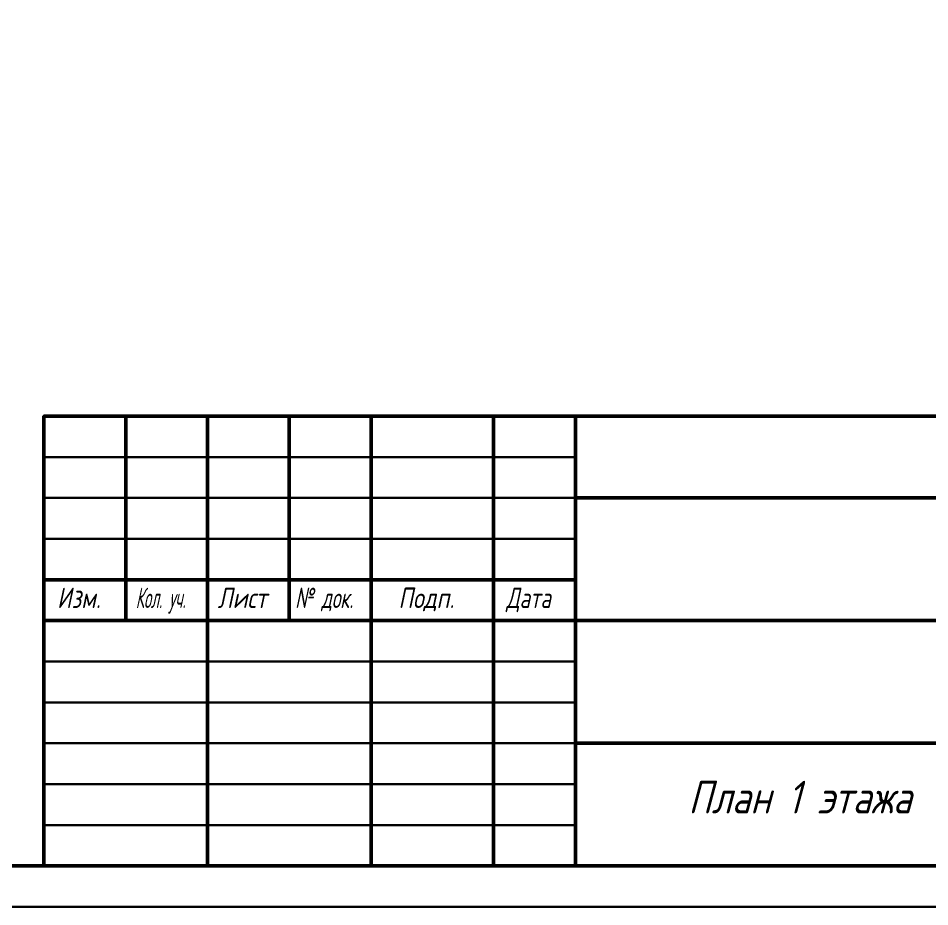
# Model space of a CAD drawing. Header units: millimetres. Extents: x 5341 to 134645, y 2795 to 129189.
# Drawn here: x 49026 to 60175, y 2833 to 13701 of the extents above; entities that cross this region are included whole.
import ezdxf
from ezdxf.enums import TextEntityAlignment as Align

# ---------------------------------------------------------------- set-up
doc = ezdxf.new("R2010")
doc.units = ezdxf.units.MM
doc.layers.add('АР_Рамка', color=7, linetype='Continuous', lineweight=30)
doc.layers.add('АР_Текст', color=165, linetype='Continuous', lineweight=25)
doc.styles.add('GOST 2.304', font='CS_Gost2304.shx', dxfattribs={"oblique": 15})
doc.styles.add('ГОСТ 2.304', font='CS_Gost2304.shx')

msp = doc.modelspace()

# ---------------------------------------------------------------- linework, layer by layer
at = {"layer": 'АР_Рамка'}
msp.add_line((5341.3, 2832.7), (68341.3, 2832.7), dxfattribs=at)
at = {"layer": 'АР_Рамка', "lineweight": 50}
msp.add_lwpolyline([(67841.3, 3332.7), (7341.3, 3332.7), (7341.3, 61732.7), (67841.3, 61732.7), (67841.3, 3332.7)], close=True, dxfattribs=at)
for points in [[(49341.3, 3332.7), (49341.3, 8832.7), (67841.3, 8832.7)], [(50341.3, 8832.7), (50341.3, 6332.7)], [(51341.3, 3332.7), (51341.3, 8832.7)], [(52341.3, 8832.7), (52341.3, 6332.7)], [(53341.3, 3332.7), (53341.3, 8832.7)], [(54841.3, 3332.7), (54841.3, 8832.7)], [(55841.3, 3332.7), (55841.3, 8832.7)], [(67841.3, 7832.7), (55841.3, 7832.7)], [(55841.3, 6832.7), (49341.3, 6832.7)], [(67841.3, 6332.7), (49341.3, 6332.7)], [(67841.3, 4832.7), (55841.3, 4832.7)]]:
    msp.add_lwpolyline(points, dxfattribs=at)
at = {"layer": 'АР_Рамка'}
for points in [[(55841.3, 8332.7), (49341.3, 8332.7)], [(55841.3, 7832.7), (49341.3, 7832.7)], [(55841.3, 7332.7), (49341.3, 7332.7)], [(55841.3, 5832.7), (49341.3, 5832.7)], [(55841.3, 5332.7), (49341.3, 5332.7)], [(55841.3, 4832.7), (49341.3, 4832.7)], [(55841.3, 4332.7), (49341.3, 4332.7)], [(55841.3, 3832.7), (49341.3, 3832.7)]]:
    msp.add_lwpolyline(points, dxfattribs=at)

# ---------------------------------------------------------------- texts
at = {"linetype": 'Continuous', "lineweight": 25, "style": 'ГОСТ 2.304', "oblique": 12}
for s, p in [('Изм.', (49767.8, 6611.3)), ('Лист', (51767.8, 6611.3)), ('Подп.', (54017.8, 6611.3))]:
    msp.add_text(s, height=250, dxfattribs=at).set_placement(p, align=Align.MIDDLE_CENTER)
for s, width, p in [('Кол. уч.', 0.65, (50767.8, 6611.3)), ('№ док.', 0.8, (52767.8, 6611.3)), ('Дата', 0.9, (55267.8, 6611.3))]:
    msp.add_text(s, height=250, dxfattribs=dict(at, width=width)).set_placement(p, align=Align.MIDDLE_CENTER)
at = {"layer": 'АР_Текст', "lineweight": 25, "style": 'GOST 2.304', "oblique": 15}
msp.add_text('План 1 этажа', height=400, dxfattribs=at).set_placement((57222.1, 3973.6))

doc.saveas('drawing.dxf')
